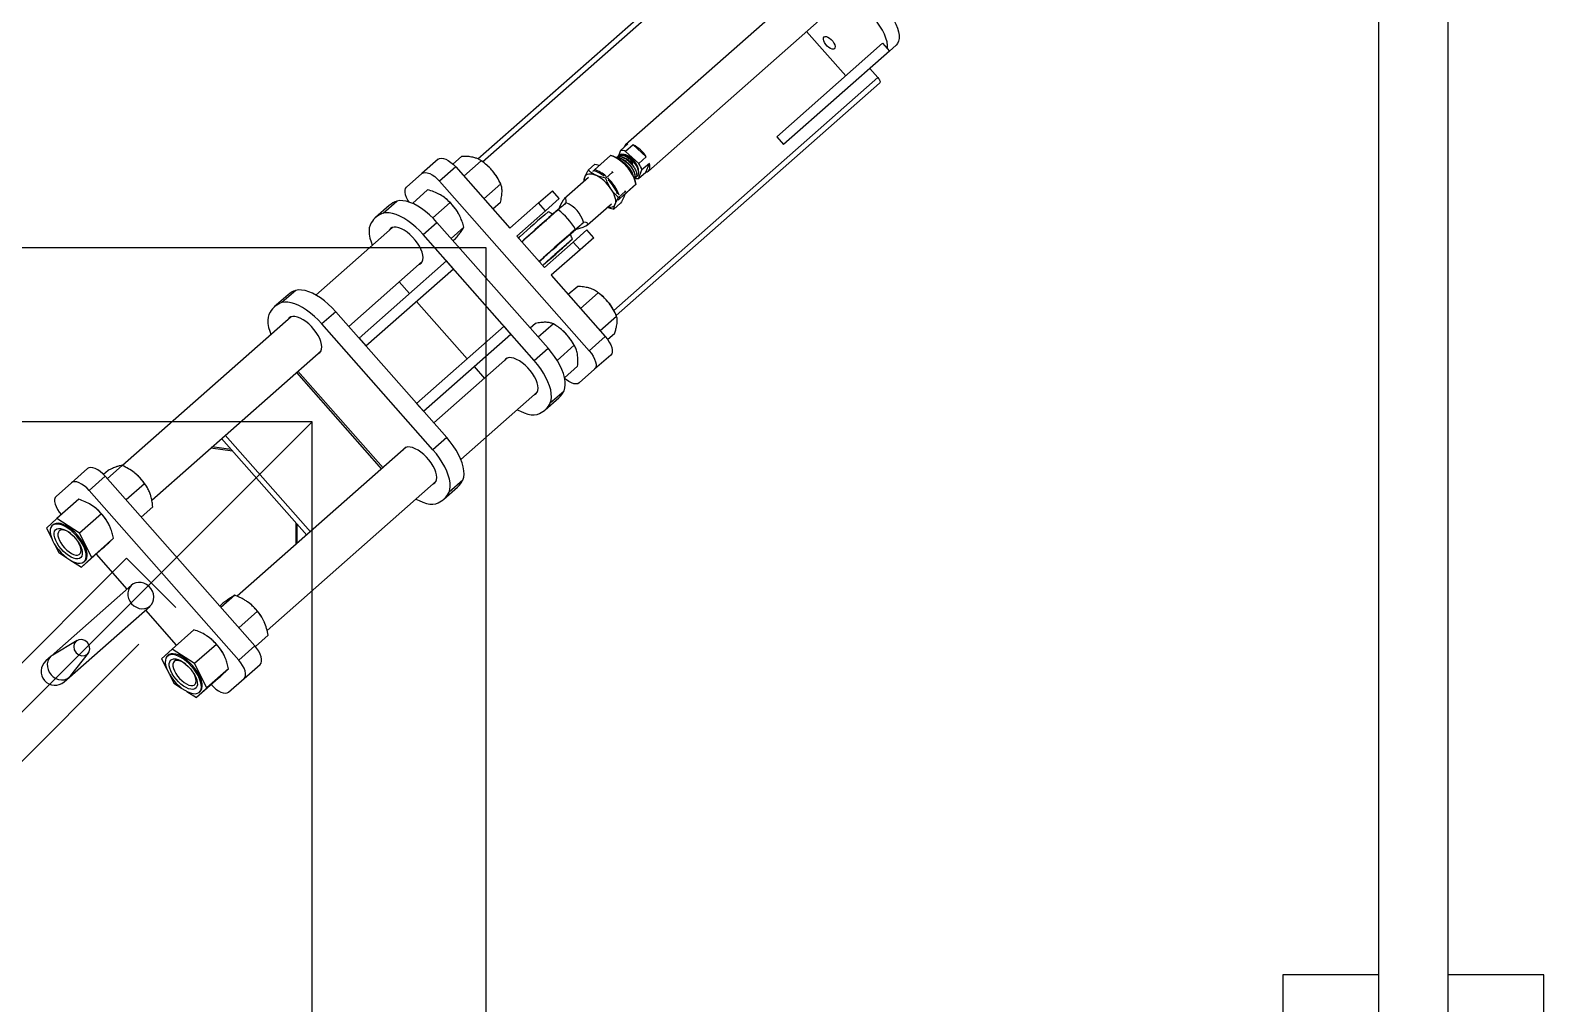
# Model space of a CAD drawing. Header units: millimetres. Extents: x 163705 to 1616509, y 81827 to 302547.
# Drawn here: x 229334 to 230204, y 154248 to 154808 of the extents above; entities that cross this region are included whole.
import ezdxf

# ---------------------------------------------------------------- set-up
doc = ezdxf.new("R2010")
doc.units = ezdxf.units.MM
doc.header["$LTSCALE"] = 10
doc.linetypes.add('ACAD_ISO02W100', pattern=[15, 12, -3])
doc.layers.add('1-虚线', color=8, linetype='ACAD_ISO02W100', lineweight=0)

# ---------------------------------------------------------------- blocks, each defined once
blk = doc.blocks.new('A$C82a19015')
blk.add_lwpolyline([(80, 55), (80, 0), (0, 0), (0, 150), (80, 150), (80, 95)])
blk.add_lwpolyline([(20, 95), (1020, 95), (1020, 55), (20, 55)], close=True)
blk = doc.blocks.new('G$C2612153E')
blk.add_line((1827.78, 2507.92), (3627.78, 707.92))
at = {"lineweight": 25}
for p, q in [((3493.06, 857.93), (3490.32, 861.03)), ((3533.89, 811.63), (3493.06, 857.93)), ((3502.14, 843), (3493.73, 857.02)), ((3552.64, 853.51), (3549.75, 849.05)), ((3557.36, 855.88), (3552.64, 853.51)), ((3566.61, 860.52), (3560.71, 857.56)), ((3563.8, 841.58), (3572.19, 854.56)), ((3572.19, 854.56), (3566.61, 860.52)), ((3568.6, 856.71), (3568.14, 857.24)), ((3583.25, 842.02), (3572.19, 854.56)), ((3592.71, 846.24), (3584.91, 855.08)), ((3478.32, 850.45), (3481.06, 847.35)), ((3481.06, 847.35), (3521.89, 801.05)), ((3481.88, 846.57), (3494.74, 836.47)), ((3547.87, 846.15), (3544.24, 840.54)), ((3592.71, 846.24), (3600.87, 836.98)), ((3490.82, 750.1), (3588.32, 836.09)), ((3544.24, 840.54), (3549.82, 834.57)), ((3555.3, 828), (3544.24, 840.54)), ((3547.36, 838.92), (3547.83, 838.39)), ((3549.82, 834.57), (3563.8, 841.58)), ((3574.86, 829.04), (3563.8, 841.58)), ((3588.32, 836.09), (3596.49, 826.83)), ((3498.99, 740.84), (3596.49, 826.83)), ((3551.7, 832.08), (3531.54, 814.3)), ((3560.88, 822.03), (3549.82, 834.57)), ((3578.64, 832.96), (3578.69, 833.02)), ((3599.76, 825.16), (3597.47, 827.75)), ((3570.1, 825.44), (3570.14, 825.46)), ((3602.66, 817.02), (3595.09, 825.59)), ((3592.18, 804.18), (3582.83, 814.78)), ((3688.08, 719.95), (3602.59, 816.89)), ((3519.54, 803.71), (3499.39, 785.94)), ((3578.81, 799.48), (3572.98, 806.09)), ((3589.87, 802.61), (3590.14, 802.77)), ((3491.6, 794.38), (3485.7, 791.42)), ((3497.19, 788.42), (3491.6, 794.38)), ((3582.78, 800.05), (3668.58, 702.75)), ((3477.63, 787.36), (3474.74, 782.89)), ((3482.35, 789.73), (3477.63, 787.36)), ((3488.81, 775.45), (3497.19, 788.42)), ((3493.6, 790.57), (3493.14, 791.09)), ((3508.25, 775.88), (3497.19, 788.42)), ((3472.87, 780), (3469.24, 774.39)), ((3469.24, 774.39), (3474.83, 768.43)), ((3480.3, 761.84), (3469.24, 774.39)), ((3474.83, 768.43), (3488.81, 775.45)), ((3499.87, 762.91), (3488.81, 775.45)), ((3472.36, 772.77), (3472.83, 772.24)), ((3485.89, 755.89), (3474.83, 768.43)), ((3503.64, 766.82), (3503.69, 766.88)), ((3612.71, 766.11), (3611.15, 753.73)), ((3495.1, 759.3), (3495.14, 759.32)), ((3528.09, 752.33), (3521.06, 760.3)), ((3523.52, 759.16), (3521.88, 761.02)), ((3562.66, 710.97), (3618.16, 759.92)), ((3564.54, 708.85), (3620.04, 757.8)), ((3611.88, 754.38), (3613.27, 765.46)), ((3472.41, 755.86), (3480.21, 747.02)), ((3490.82, 750.1), (3498.99, 740.84)), ((3518.86, 739.34), (3509.42, 750.04)), ((3613.08, 653.81), (3527.47, 750.88)), ((3480.21, 747.02), (3488.37, 737.76)), ((3505.05, 733.19), (3498.6, 740.5)), ((3523.65, 744.13), (3523.66, 744.14)), ((3507.86, 733.81), (3593.58, 636.61)), ((3515.03, 736.56), (3515.14, 736.63)), ((3700.73, 721.74), (3693.73, 729.68)), ((3703.23, 717.31), (3696.23, 725.25)), ((3569.68, 717.16), (3557.21, 717.16)), ((3557.77, 716.52), (3568.95, 716.52)), ((3656.09, 716.92), (3600.59, 667.97)), ((3656.87, 716.04), (3601.37, 667.09)), ((3739.41, 661.75), (3700.57, 705.78)), ((3611.64, 638.43), (3684.01, 702.26)), ((3691.01, 694.33), (3684.01, 702.26)), ((3618.64, 630.5), (3691.01, 694.33)), ((3675.83, 680.93), (3671.33, 676.96)), ((3720.16, 630.66), (3675.83, 680.93)), ((3682.58, 686.88), (3719.91, 644.55)), ((3671.33, 676.96), (3715.66, 626.69)), ((3752.06, 663.53), (3745.06, 671.47)), ((3747.57, 667.05), (3754.57, 659.11)), ((3708.2, 657.83), (3701.45, 651.88)), ((3762.59, 653.6), (3770.39, 644.76)), ((3638.33, 647.86), (3633.83, 643.89)), ((3633.83, 643.89), (3678.16, 593.62)), ((3682.66, 597.59), (3638.33, 647.86)), ((3662.97, 580.23), (3735.35, 644.06)), ((3696.95, 647.91), (3663.95, 618.8)), ((3735.35, 644.06), (3742.35, 636.12)), ((3761.02, 641.5), (3753.27, 650.29)), ((3778.56, 635.5), (3770.39, 644.76)), ((3618.64, 630.5), (3611.64, 638.43)), ((3664.41, 595.6), (3627.08, 637.94)), ((3669.97, 572.29), (3742.35, 636.12)), ((3753.68, 628.63), (3744.93, 638.56)), ((3583.23, 632.22), (3590.23, 624.29)), ((3594.3, 621.25), (3587.3, 629.18)), ((3766.01, 634.61), (3668.51, 548.63)), ((3715.66, 626.69), (3720.16, 630.66)), ((3732.9, 625.56), (3731.79, 626.81)), ((3739.62, 620.66), (3733.14, 628)), ((3756.32, 631.49), (3756.43, 631.63)), ((3774.17, 625.35), (3766.01, 634.61)), ((3780.2, 621.99), (3775.82, 626.97)), ((3606.07, 622.44), (3644.91, 578.4)), ((3774.17, 625.35), (3738.92, 594.27)), ((3747.82, 623.99), (3747.82, 623.99)), ((3777.71, 610.64), (3768.87, 620.67)), ((3659.45, 614.84), (3652.7, 608.88)), ((3764.48, 599.5), (3755.89, 609.23)), ((3776.33, 608.8), (3776.7, 609.28)), ((3777.13, 609.9), (3911.03, 458.07)), ((3778.77, 612.59), (3912.35, 461.12)), ((3753.73, 599.7), (3749.95, 603.99)), ((3767.52, 601.12), (3767.83, 601.3)), ((3678.16, 593.62), (3682.66, 597.59)), ((3753.51, 577.73), (3738.92, 594.27)), ((3734.42, 590.3), (3716.42, 574.42)), ((3749.01, 573.76), (3734.42, 590.3)), ((3662.97, 580.23), (3669.97, 572.29)), ((3684, 569.23), (3676.35, 577.91)), ((3684.28, 579.45), (3681.57, 582.52)), ((3731.01, 557.89), (3716.42, 574.42)), ((3717.67, 575.52), (3717.54, 575.3)), ((3720.1, 576.9), (3719.72, 577.33)), ((3749.01, 573.76), (3753.51, 577.73)), ((3753.51, 577.73), (3760.5, 569.8)), ((3634.56, 574.02), (3641.56, 566.08)), ((3638.63, 570.98), (3645.63, 563.04)), ((3671.68, 557.18), (3662.95, 567.08)), ((3711.92, 570.45), (3676.67, 539.37)), ((3681.32, 565.34), (3681.46, 565.53)), ((3726.51, 553.92), (3711.92, 570.45)), ((3756, 565.83), (3749.01, 573.76)), ((3756, 565.83), (3760.5, 569.8)), ((3659.64, 555.33), (3653.03, 562.83)), ((3672.13, 557.44), (3672.82, 557.84)), ((3705.56, 555.25), (3700.8, 560.64)), ((3726.51, 553.92), (3731.01, 557.89)), ((3731.01, 557.89), (3738, 549.96)), ((3768.07, 549.13), (3755.89, 562.93)), ((3657.89, 545.55), (3650.09, 554.39)), ((3676.67, 539.37), (3668.51, 548.63)), ((3701.91, 543.41), (3692.88, 553.66)), ((3733.5, 545.99), (3726.51, 553.92)), ((3733.5, 545.99), (3738, 549.96)), ((3738.26, 556.39), (3738.34, 556.46)), ((3742.35, 551.89), (3738.26, 556.4)), ((3740.89, 549.7), (3753.07, 535.9)), ((3775.8, 545.31), (3772.39, 549.18)), ((3666.06, 536.29), (3657.89, 545.55)), ((3688.32, 532.86), (3680, 542.3)), ((3701.33, 542.66), (3701.88, 543.36)), ((3771.75, 546.52), (3772, 546.25)), ((3772.57, 545.61), (3772, 546.25)), ((3780.74, 536.35), (3772.57, 545.61)), ((3775.8, 545.31), (3775.2, 542.63)), ((3678.38, 534.15), (3674.97, 538.02)), ((3688.85, 533.12), (3822.35, 381.75)), ((3691.63, 534.51), (3825.53, 382.67)), ((3692.66, 535.05), (3692.83, 535.16)), ((3753.42, 530.55), (3750, 534.42)), ((3755.54, 531.65), (3755.16, 532.08)), ((3756.07, 531.71), (3755.54, 531.65)), ((3755.54, 531.65), (3756.12, 531)), ((3756.12, 531), (3756.93, 531.15)), ((3756.12, 531), (3764.29, 521.74)), ((3760.02, 527.9), (3756.61, 531.78)), ((3771.22, 535.28), (3767.8, 539.16)), ((3771.22, 535.28), (3770.71, 534.77)), ((3771.57, 535.71), (3771.22, 535.28)), ((3779.71, 532.91), (3779.57, 533.06)), ((3783.68, 530.65), (3780.23, 532.03)), ((3780.99, 531.45), (3780.45, 532.06)), ((3780.73, 536.26), (3780.75, 536.33)), ((3780.75, 536.33), (3780.74, 536.35)), ((3783.68, 530.65), (3787.43, 526.4)), ((3758.59, 528.17), (3757.35, 528.52)), ((3759.33, 527.21), (3758.44, 528.22)), ((3759.9, 526.56), (3759.33, 527.21)), ((3760.02, 527.9), (3759.78, 527.92)), ((3764.29, 521.73), (3759.9, 526.56)), ((3760.73, 528.19), (3760.02, 527.9)), ((3768.01, 521.98), (3768.99, 520.86)), ((3776.17, 520.05), (3783.09, 527.69)), ((3779.25, 526.04), (3778.24, 526.54)), ((3779.92, 515.8), (3786.84, 523.44)), ((3786.84, 523.44), (3783.09, 527.69)), ((3876.2, 426.51), (3786.83, 527.86)), ((3764.29, 521.74), (3764.29, 521.73)), ((3767.47, 520.33), (3771.22, 516.08)), ((3767.47, 520.33), (3772.5, 518.32)), ((3771.22, 516.08), (3776.25, 514.07)), ((3771.83, 514.63), (3861.2, 413.28)), ((3776.25, 514.07), (3772.5, 518.32)), ((3776.17, 520.05), (3779.92, 515.8)), ((3791.53, 440.88), (3787.03, 436.91)), ((3840.74, 376.01), (3787.03, 436.91)), ((3845.24, 379.98), (3791.53, 440.88)), ((3852.03, 423.68), (3826.53, 401.19)), ((3830.78, 387.3), (3825.53, 382.67)), ((3845.24, 379.98), (3840.74, 376.01)), ((3844.08, 372.22), (3840.74, 376.01))]:
    blk.add_line(p, q, dxfattribs=at)
for points in [[(1727.78, 607.92), (3727.78, 607.92), (3727.78, 2607.92), (1727.78, 2607.92)], [(1827.78, 707.92), (3627.78, 707.92), (3627.78, 2507.92), (1827.78, 2507.92)]]:
    blk.add_lwpolyline(points, close=True)
for points in [[(3482.39, 857.93), (3481.21, 856.67), (3480.3, 855.22), (3479.71, 853.65), (3479.46, 852.03), (3479.57, 850.44), (3480.03, 848.96), (3480.81, 847.64), (3481.88, 846.57)], [(3493.73, 857.02), (3492.8, 858.21), (3491.59, 859.16), (3490.17, 859.79), (3488.61, 860.1), (3486.97, 860.06), (3485.34, 859.67), (3483.79, 858.95), (3482.39, 857.93)], [(3546.58, 842.47), (3546.51, 841.14), (3546.74, 839.99), (3547.25, 839.05), (3548.04, 838.34), (3549.07, 837.89), (3550.33, 837.7), (3551.79, 837.77), (3553.39, 838.12), (3555.11, 838.72), (3556.9, 839.57), (3558.71, 840.63), (3560.5, 841.89), (3562.21, 843.31), (3563.81, 844.85), (3565.25, 846.47), (3566.5, 848.14), (3567.52, 849.81), (3568.29, 851.43), (3568.78, 852.96), (3568.99, 854.37), (3568.91, 855.61), (3568.54, 856.66), (3567.89, 857.49), (3566.98, 858.07), (3565.82, 858.4), (3564.46, 858.45), (3562.93, 858.24), (3561.26, 857.77), (3559.5, 857.04), (3557.69, 856.08), (3555.89, 854.92), (3554.13, 853.57), (3552.47, 852.09), (3550.95, 850.5), (3549.6, 848.85), (3548.46, 847.18), (3547.56, 845.53), (3546.93, 843.95), (3546.58, 842.47)], [(3547.83, 838.39), (3548.5, 837.81), (3549.54, 837.36), (3550.8, 837.17), (3552.25, 837.24), (3553.86, 837.59), (3555.58, 838.19), (3557.37, 839.04), (3559.18, 840.1), (3560.96, 841.36), (3562.68, 842.78), (3564.28, 844.32), (3565.72, 845.95), (3566.97, 847.61), (3567.99, 849.28), (3568.76, 850.9), (3569.25, 852.43), (3569.46, 853.84), (3569.38, 855.08), (3569.01, 856.13), (3568.6, 856.71)], [(3549.04, 843.71), (3549.37, 845.03), (3549.99, 846.46), (3550.88, 847.95), (3551.99, 849.44), (3553.31, 850.88), (3554.77, 852.23), (3556.34, 853.44), (3557.96, 854.46), (3559.56, 855.27), (3561.11, 855.83), (3562.54, 856.13), (3563.81, 856.15), (3564.87, 855.9), (3565.69, 855.38), (3566.24, 854.62), (3566.5, 853.63), (3566.46, 852.45), (3566.13, 851.12), (3565.51, 849.69), (3564.62, 848.2), (3563.51, 846.71), (3562.19, 845.27), (3560.73, 843.92), (3559.16, 842.71), (3557.54, 841.69), (3555.94, 840.88), (3554.39, 840.32), (3552.96, 840.02), (3551.69, 840), (3550.63, 840.25), (3549.81, 840.77), (3549.26, 841.54), (3549, 842.53), (3549.04, 843.71)], [(3563.49, 846.67), (3564.27, 847.78), (3565, 849.12), (3565.46, 850.38), (3565.63, 851.52), (3565.5, 852.49), (3565.08, 853.25), (3564.39, 853.76), (3563.45, 854.02), (3562.3, 854), (3561, 853.71), (3559.58, 853.16), (3558.12, 852.38), (3556.67, 851.38), (3555.29, 850.23), (3554.03, 848.95), (3552.96, 847.61), (3552.1, 846.26), (3551.51, 844.96), (3551.19, 843.75)], [(3584.91, 855.08), (3584.16, 855.64), (3583.15, 855.93), (3581.91, 855.93), (3580.51, 855.64), (3578.99, 855.08), (3577.4, 854.26), (3575.82, 853.22), (3574.29, 852)], [(3500.89, 836.96), (3502.1, 838.48), (3502.69, 840.27), (3502.55, 842.06), (3501.72, 843.57), (3500.32, 844.59), (3498.56, 844.94), (3496.71, 844.59), (3495.05, 843.57), (3493.84, 842.06), (3493.26, 840.27), (3493.39, 838.48), (3494.22, 836.96), (3495.62, 835.95), (3497.38, 835.59), (3499.23, 835.95), (3500.89, 836.96)], [(3588.32, 836.09), (3589.73, 837.45), (3590.96, 838.89), (3591.97, 840.36), (3592.71, 841.8), (3593.17, 843.16), (3593.33, 844.38), (3593.17, 845.42), (3592.71, 846.24)], [(3551.19, 843.75), (3551.17, 842.69), (3551.44, 841.82), (3552, 841.18), (3552.82, 840.79), (3553.87, 840.67), (3555.1, 840.82), (3556.47, 841.25), (3557.91, 841.92), (3558.43, 842.21)], [(3596.49, 826.83), (3597.89, 828.19), (3599.12, 829.63), (3600.13, 831.1), (3600.88, 832.54), (3601.34, 833.9), (3601.49, 835.12), (3601.34, 836.16), (3600.87, 836.98)], [(3523.23, 811.63), (3522.04, 810.37), (3521.14, 808.92), (3520.55, 807.35), (3520.3, 805.73), (3520.4, 804.14), (3520.86, 802.66), (3521.65, 801.34), (3522.73, 800.26), (3524.05, 799.47), (3525.54, 798.99), (3527.15, 798.86), (3528.8, 799.08), (3530.4, 799.64), (3531.88, 800.51), (3533.18, 801.65), (3534.23, 803.02), (3534.98, 804.53), (3535.41, 806.14), (3535.48, 807.75), (3535.19, 809.3), (3534.57, 810.71), (3533.63, 811.91), (3532.42, 812.85), (3531.01, 813.49), (3529.44, 813.8), (3527.81, 813.76), (3526.18, 813.36), (3524.62, 812.65), (3523.23, 811.63)], [(3471.58, 776.32), (3471.51, 774.99), (3471.74, 773.84), (3472.25, 772.9), (3473.04, 772.2), (3474.08, 771.74), (3475.34, 771.55), (3476.79, 771.63), (3478.4, 771.98), (3480.12, 772.58), (3481.91, 773.43), (3483.72, 774.49), (3485.51, 775.75), (3487.22, 777.17), (3488.82, 778.71), (3490.26, 780.34), (3491.5, 782.01), (3492.52, 783.67), (3493.29, 785.29), (3493.78, 786.82), (3493.99, 788.23), (3493.91, 789.47), (3493.54, 790.52), (3492.89, 791.35), (3491.97, 791.93), (3490.82, 792.25), (3489.46, 792.31), (3487.92, 792.1), (3486.25, 791.62), (3484.49, 790.89), (3482.69, 789.93), (3480.88, 788.77), (3479.13, 787.42), (3477.46, 785.94), (3475.94, 784.35), (3474.59, 782.7), (3473.46, 781.03), (3472.56, 779.38), (3471.93, 777.8), (3471.58, 776.32)], [(3472.83, 772.24), (3473.51, 771.67), (3474.54, 771.21), (3475.81, 771.02), (3477.26, 771.1), (3478.87, 771.45), (3480.59, 772.05), (3482.38, 772.9), (3484.19, 773.96), (3485.97, 775.22), (3487.69, 776.64), (3489.28, 778.18), (3490.72, 779.81), (3491.97, 781.48), (3492.99, 783.14), (3493.76, 784.76), (3494.25, 786.3), (3494.46, 787.7), (3494.38, 788.95), (3494, 789.99), (3493.6, 790.57)], [(3474.04, 777.56), (3474.37, 778.88), (3474.99, 780.31), (3475.87, 781.8), (3476.99, 783.29), (3478.3, 784.73), (3479.77, 786.08), (3481.33, 787.29), (3482.95, 788.32), (3484.56, 789.12), (3486.1, 789.69), (3487.54, 789.99), (3488.81, 790.01), (3489.87, 789.76), (3490.69, 789.24), (3491.24, 788.48), (3491.5, 787.49), (3491.46, 786.31), (3491.13, 784.98), (3490.51, 783.55), (3489.63, 782.07), (3488.51, 780.58), (3487.2, 779.13), (3485.73, 777.78), (3484.17, 776.58), (3482.55, 775.55), (3480.94, 774.74), (3479.4, 774.18), (3477.96, 773.88), (3476.69, 773.86), (3475.63, 774.11), (3474.81, 774.62), (3474.26, 775.39), (3474, 776.38), (3474.04, 777.56)], [(3488.49, 780.53), (3489.27, 781.64), (3490, 782.98), (3490.46, 784.24), (3490.63, 785.38), (3490.5, 786.35), (3490.08, 787.11), (3489.39, 787.62), (3488.45, 787.88), (3487.3, 787.86), (3485.99, 787.57), (3484.58, 787.02), (3483.12, 786.23), (3481.67, 785.24), (3480.28, 784.08), (3479.03, 782.8), (3477.95, 781.46), (3477.1, 780.11), (3476.5, 778.81), (3476.19, 777.6)], [(3476.19, 777.6), (3476.17, 776.54), (3476.44, 775.67), (3477, 775.03), (3477.82, 774.65), (3478.87, 774.53), (3480.11, 774.68), (3481.47, 775.1), (3482.92, 775.78), (3483.43, 776.07)], [(3476.79, 766.01), (3475.39, 764.65), (3474.16, 763.21), (3473.15, 761.74), (3472.4, 760.3), (3471.94, 758.94), (3471.79, 757.72), (3471.95, 756.68), (3472.41, 755.86)], [(3480.21, 747.02), (3480.96, 746.46), (3481.97, 746.17), (3483.2, 746.17), (3484.61, 746.46), (3486.13, 747.02), (3487.72, 747.84), (3489.3, 748.88), (3490.82, 750.1)], [(3488.37, 737.76), (3489.13, 737.2), (3490.14, 736.91), (3491.37, 736.91), (3492.77, 737.2), (3494.3, 737.76), (3495.88, 738.58), (3497.47, 739.62), (3498.99, 740.84)], [(3690.82, 732.09), (3689.49, 732.79), (3687.92, 733.22), (3686.13, 733.39), (3684.16, 733.27), (3682.02, 732.89), (3679.74, 732.23), (3677.87, 731.53)], [(3684.01, 702.26), (3686.24, 704.35), (3688.32, 706.53), (3690.22, 708.79), (3691.91, 711.08), (3693.37, 713.36), (3694.57, 715.62), (3695.49, 717.81), (3696.13, 719.89), (3696.47, 721.85), (3696.5, 723.64), (3696.23, 725.25)], [(3667.59, 703.5), (3668.41, 702.84), (3669.47, 702.45), (3670.76, 702.32), (3672.23, 702.47), (3673.84, 702.88), (3675.55, 703.54), (3677.32, 704.45), (3679.1, 705.57), (3680.83, 706.87), (3682.47, 708.31), (3683.97, 709.87), (3685.31, 711.49), (3686.42, 713.13), (3687.3, 714.75), (3687.91, 716.3), (3688.24, 717.74), (3688.27, 719.03), (3688.01, 720.13), (3687.47, 721.02), (3686.65, 721.67), (3686.48, 721.76)], [(3691.01, 694.33), (3693.24, 696.41), (3695.32, 698.6), (3697.22, 700.85), (3698.91, 703.14), (3700.37, 705.43), (3701.57, 707.68), (3702.49, 709.87), (3703.13, 711.96), (3703.47, 713.91), (3703.5, 715.71), (3703.23, 717.31)], [(3666.98, 704.57), (3667.05, 704.39), (3667.59, 703.5)], [(3742.15, 673.88), (3740.82, 674.58), (3739.26, 675.02), (3737.47, 675.18), (3735.49, 675.07), (3733.35, 674.68), (3731.08, 674.03), (3729.2, 673.32)], [(3718.93, 645.29), (3719.74, 644.64), (3720.81, 644.24), (3722.09, 644.12), (3723.56, 644.26), (3725.17, 644.67), (3726.89, 645.34), (3728.66, 646.24), (3730.43, 647.36), (3732.16, 648.66), (3733.8, 650.11), (3735.31, 651.66), (3736.64, 653.28), (3737.76, 654.92), (3738.63, 656.54), (3739.24, 658.09), (3739.57, 659.53), (3739.6, 660.82), (3739.35, 661.93), (3738.8, 662.82), (3737.99, 663.47), (3737.81, 663.56)], [(3735.35, 644.06), (3737.58, 646.14), (3739.66, 648.33), (3741.56, 650.58), (3743.25, 652.87), (3744.7, 655.16), (3745.9, 657.41), (3746.82, 659.6), (3747.46, 661.69), (3747.8, 663.64), (3747.83, 665.44), (3747.57, 667.05)], [(3591.98, 638.42), (3592.05, 638.24), (3592.59, 637.35), (3593.41, 636.7), (3594.47, 636.31), (3595.76, 636.18), (3597.23, 636.32), (3598.84, 636.73), (3600.55, 637.4), (3602.32, 638.31), (3604.1, 639.42), (3605.83, 640.72), (3607.47, 642.17), (3608.97, 643.73), (3610.31, 645.35), (3611.42, 646.99), (3612.3, 648.6), (3612.91, 650.15), (3613.24, 651.59), (3613.27, 652.88), (3613.01, 653.99), (3612.47, 654.88)], [(3612.47, 654.88), (3611.65, 655.53), (3611.48, 655.62)], [(3742.35, 636.12), (3744.58, 638.2), (3746.66, 640.39), (3748.56, 642.64), (3750.25, 644.93), (3751.7, 647.22), (3752.9, 649.48), (3753.82, 651.66), (3754.46, 653.75), (3754.8, 655.71), (3754.83, 657.5), (3754.57, 659.11)], [(3753.97, 652.08), (3755.08, 652.79), (3756.67, 653.6), (3758.19, 654.16), (3759.6, 654.45), (3760.83, 654.45), (3761.84, 654.16), (3762.59, 653.6)], [(3583.37, 648.19), (3582.44, 646.42), (3581.5, 644.24), (3580.85, 642.17), (3580.49, 640.22), (3580.43, 638.43), (3580.67, 636.81), (3581.2, 635.41)], [(3718.31, 646.36), (3718.38, 646.18), (3718.93, 645.29)], [(3770.39, 644.76), (3770.85, 643.95), (3771.01, 642.91), (3770.86, 641.68), (3770.4, 640.33), (3769.65, 638.88), (3768.64, 637.41), (3767.41, 635.97), (3766.01, 634.61)], [(3587.3, 629.18), (3588.86, 628.72), (3590.65, 628.53), (3592.63, 628.62), (3594.78, 628.99), (3597.07, 629.63), (3599.45, 630.54), (3601.91, 631.7), (3604.39, 633.09), (3606.86, 634.69), (3609.29, 636.48), (3611.64, 638.43)], [(3778.56, 635.5), (3779.02, 634.69), (3779.18, 633.65), (3779.02, 632.42), (3778.56, 631.07), (3777.82, 629.62), (3776.81, 628.15), (3775.58, 626.71), (3774.17, 625.35)], [(3594.3, 621.25), (3595.86, 620.78), (3597.65, 620.59), (3599.63, 620.68), (3601.78, 621.05), (3604.07, 621.7), (3606.45, 622.6), (3608.91, 623.76), (3611.39, 625.15), (3613.86, 626.75), (3616.29, 628.54), (3618.64, 630.5)], [(3643.31, 580.22), (3643.38, 580.04), (3643.93, 579.14), (3644.74, 578.49), (3645.81, 578.1), (3647.09, 577.97), (3648.56, 578.12), (3650.17, 578.53), (3651.89, 579.19), (3653.66, 580.1), (3655.43, 581.22), (3657.16, 582.52), (3658.8, 583.96), (3660.31, 585.52), (3661.64, 587.14), (3662.76, 588.78), (3663.63, 590.4), (3664.24, 591.95), (3664.57, 593.39), (3664.6, 594.68), (3664.35, 595.78), (3663.8, 596.67)], [(3663.8, 596.67), (3662.99, 597.32), (3662.81, 597.41)], [(3634.7, 589.98), (3633.77, 588.21), (3632.84, 586.04), (3632.19, 583.96), (3631.83, 582.01), (3631.76, 580.22), (3632, 578.61), (3632.53, 577.2)], [(3638.63, 570.98), (3640.2, 570.51), (3641.98, 570.32), (3643.96, 570.41), (3646.11, 570.78), (3648.4, 571.43), (3650.79, 572.33), (3653.24, 573.49), (3655.72, 574.88), (3658.2, 576.48), (3660.62, 578.28), (3662.97, 580.23)], [(3718.47, 574.37), (3719.23, 573.53), (3720.17, 572.48), (3721.27, 571.25), (3722.5, 569.88), (3723.81, 568.4), (3725.17, 566.88), (3726.52, 565.35), (3727.83, 563.87), (3729.06, 562.48), (3730.15, 561.24), (3731.09, 560.17), (3731.83, 559.32), (3732.36, 558.7), (3732.66, 558.35), (3732.72, 558.27), (3732.53, 558.46), (3732.1, 558.92), (3731.45, 559.64), (3730.6, 560.58), (3729.57, 561.73), (3728.4, 563.04), (3727.13, 564.47), (3725.79, 565.97), (3724.43, 567.51), (3723.09, 569.02), (3721.82, 570.45), (3720.66, 571.78), (3719.63, 572.94), (3718.79, 573.9), (3718.15, 574.64), (3717.74, 575.13), (3717.56, 575.34), (3717.63, 575.29), (3717.93, 574.96), (3718.47, 574.37)], [(3719.75, 577.36), (3720.81, 576.17), (3722.17, 574.66), (3723.63, 573.02), (3725.17, 571.29), (3726.76, 569.5), (3728.36, 567.7), (3729.93, 565.92), (3731.45, 564.2), (3732.89, 562.58), (3734.2, 561.09), (3735.37, 559.76), (3736.36, 558.62), (3737.16, 557.7), (3737.75, 557.01), (3738.12, 556.58), (3738.26, 556.4), (3738.17, 556.48), (3737.84, 556.83), (3737.29, 557.43), (3736.53, 558.27), (3735.57, 559.33), (3735.52, 559.39)], [(3645.63, 563.04), (3647.2, 562.57), (3648.98, 562.38), (3650.96, 562.47), (3653.11, 562.85), (3655.4, 563.49), (3657.79, 564.4), (3660.24, 565.55), (3662.72, 566.94), (3665.2, 568.55), (3667.62, 570.34), (3669.97, 572.29)], [(3730.1, 561.19), (3730.55, 560.69), (3730.76, 560.47), (3730.73, 560.52), (3730.46, 560.84), (3729.95, 561.43), (3729.23, 562.25), (3728.34, 563.27), (3727.3, 564.45), (3726.17, 565.72), (3724.99, 567.05), (3723.82, 568.37), (3722.71, 569.61), (3721.71, 570.74), (3720.85, 571.69), (3720.18, 572.43), (3719.73, 572.92), (3719.51, 573.15), (3719.54, 573.1), (3719.82, 572.78), (3720.33, 572.19), (3721.05, 571.37), (3721.94, 570.35), (3722.98, 569.17), (3724.11, 567.89), (3725.29, 566.57), (3726.46, 565.25), (3727.57, 564), (3728.57, 562.88), (3729.43, 561.93), (3730.1, 561.19)], [(3650.09, 554.39), (3649.63, 555.2), (3649.47, 556.24), (3649.63, 557.47), (3650.09, 558.82), (3650.83, 560.27), (3651.84, 561.74), (3652.68, 562.75)], [(3668.51, 548.63), (3666.98, 547.4), (3665.4, 546.36), (3663.82, 545.55), (3662.29, 544.99), (3660.89, 544.7), (3659.65, 544.7), (3658.64, 544.99), (3657.89, 545.55)], [(3768.46, 551.21), (3769.14, 550.84), (3769.67, 550.33), (3770.05, 549.68), (3770.26, 548.9), (3770.31, 548.02), (3770.19, 547.05), (3769.91, 545.99), (3769.47, 544.88)], [(3676.67, 539.37), (3675.15, 538.14), (3673.57, 537.1), (3671.98, 536.29), (3670.46, 535.72), (3669.05, 535.44), (3667.82, 535.44), (3666.81, 535.72), (3666.06, 536.29)], [(3695.9, 537.25), (3694.34, 536.11), (3692.83, 535.16)], [(3752.68, 533.81), (3752, 534.18), (3751.47, 534.7), (3751.09, 535.35), (3750.87, 536.12), (3750.82, 537), (3750.94, 537.98), (3751, 538.24)], [(3761.58, 536.18), (3760.31, 535.4), (3759.04, 534.74), (3757.79, 534.21), (3756.6, 533.83), (3755.47, 533.59), (3754.43, 533.51), (3753.49, 533.58), (3752.68, 533.81)], [(3764.29, 521.74), (3765.98, 522.13), (3767.8, 522.8), (3769.68, 523.74), (3771.58, 524.92), (3773.42, 526.31), (3775.17, 527.86), (3776.76, 529.53), (3778.15, 531.26), (3779.3, 533.01), (3780.17, 534.72), (3780.74, 536.35)], [(3764.29, 521.73), (3765.83, 521.99), (3767.49, 522.52), (3769.23, 523.3), (3771.01, 524.32), (3772.76, 525.53), (3774.45, 526.91), (3776.01, 528.42), (3777.42, 530.01), (3778.63, 531.65), (3779.6, 533.27), (3780.32, 534.85), (3780.75, 536.33)], [(3768.99, 520.86), (3769.35, 520.55), (3770.18, 520.22), (3771.23, 520.17), (3772.45, 520.4), (3773.8, 520.89), (3775.2, 521.64), (3776.59, 522.59), (3777.91, 523.71), (3779.09, 524.95), (3780.08, 526.24), (3780.83, 527.52), (3781.3, 528.75), (3781.49, 529.85), (3781.37, 530.78), (3780.99, 531.45)], [(3771.82, 520.25), (3771.83, 520.25), (3772.88, 520.34), (3774.06, 520.69), (3775.32, 521.28), (3776.59, 522.09), (3777.81, 523.06), (3778.91, 524.16), (3779.85, 525.32), (3780.58, 526.49), (3781.05, 527.62), (3781.25, 528.57)], [(3771.22, 516.08), (3771.38, 515.38), (3771.7, 514.79), (3772.15, 514.32), (3772.75, 513.99), (3773.47, 513.79), (3774.31, 513.74), (3775.24, 513.84), (3776.25, 514.07)], [(3842.12, 407.71), (3841.86, 408.28), (3841.9, 409.04), (3842.22, 409.94), (3842.82, 410.89), (3843.63, 411.84), (3844.59, 412.68), (3845.62, 413.37), (3846.64, 413.84), (3847.58, 414.05), (3848.34, 413.99), (3848.87, 413.66), (3849.13, 413.09), (3849.09, 412.33), (3848.77, 411.43), (3848.17, 410.47), (3847.36, 409.53), (3846.4, 408.69), (3845.37, 408), (3844.34, 407.53), (3843.41, 407.32), (3842.65, 407.38), (3842.12, 407.71)], [(3841.99, 377.11), (3842.19, 377.1), (3844, 377.11), (3846, 377.44), (3848.14, 378.06), (3850.38, 378.97), (3852.69, 380.14), (3855.01, 381.55), (3857.29, 383.18), (3859.48, 384.99)], [(3825.53, 382.67), (3825.08, 382.3), (3824.6, 381.99), (3824.13, 381.75), (3823.67, 381.58), (3823.25, 381.49), (3822.88, 381.49), (3822.57, 381.58), (3822.35, 381.75)], [(3865.32, 378.38), (3863.12, 376.57), (3860.84, 374.94), (3858.52, 373.52), (3856.22, 372.35), (3853.97, 371.44), (3851.83, 370.82), (3849.83, 370.5), (3848.03, 370.48), (3846.45, 370.77), (3845.12, 371.35), (3844.08, 372.22)]]:
    blk.add_lwpolyline(points, dxfattribs=at)
for centre, radius, start, end in [((3484.32, 855.74), 8, 41.40962, 221.40962), ((3554.86, 851.39), 30.09, 297.28659, 322.22826), ((3574.45, 829.15), 30.69, 300.75413, 320.70117), ((3479.85, 785.25), 30.09, 297.30845, 322.22672), ((3499.65, 762.75), 30.37, 300.67451, 324.11862), ((3684.46, 721.48), 12.36, 17.73987, 59.02334), ((3691.21, 713.42), 12.64, 17.95326, 41.15389), ((3735.79, 663.28), 12.36, 17.73987, 59.02334), ((3742.54, 655.21), 12.64, 17.95326, 41.15389), ((3592.51, 640.4), 12.36, 203.7959, 245.07937), ((3732.23, 650.25), 30.54, 299.85737, 322.09945), ((3599.71, 632.74), 12.7, 221.71727, 244.81407), ((3752.65, 626.9), 29.77, 300.65853, 310.23953), ((3752.47, 627.36), 30.23, 309.93477, 322.11663), ((2822.87, -233.29), 1224.15, 40.79357, 42.10023), ((3714.48, 570.96), 26.25, 41.36575, 44.26626), ((3048.88, -32.53), 924.7, 40.84191, 42.17457), ((3643.85, 582.19), 12.36, 203.7959, 245.07937), ((2845.98, -212.93), 1178.25, 40.76777, 42.12771), ((2999.78, -76.08), 972.24, 40.82265, 42.19247), ((3651.04, 574.53), 12.7, 221.71727, 244.81407), ((3721.49, 586.81), 34.6, 299.07617, 324.11274), ((3657.15, 584.16), 30.62, 300.76675, 314.50975), ((3658.31, 583.18), 29.12, 314.24175, 322.22901), ((3737.2, 569), 17.87, 286.77313, 336.41578), ((3766.7, 546.24), 5.27, 70.51333, 97.60754), ((3677.1, 561.57), 30.74, 307.70979, 322.0319), ((3749.49, 555.06), 22.43, 302.62856, 332.99487), ((3755.66, 550.92), 17.73, 317.46791, 342.57521), ((3757.1, 550.08), 15.38, 319.65546, 345.60576), ((3749.71, 554.67), 24.65, 289.35518, 317.45357), ((3749.82, 554.39), 23.69, 291.6184, 315.19035), ((3777.61, 530.31), 6.08, 334.48797, 3.22934), ((3772.68, 520.74), 5.22, 162.16355, 184.4758), ((3770.18, 531.58), 18.54, 301.666, 333.95743), ((3784.96, 526.21), 2.47, 4.37883, 78.44042), ((3768.16, 532.28), 14.61, 287.25841, 303.20175)]:
    blk.add_arc(centre, radius, start, end, dxfattribs=at)
for centre, major_axis, ratio, start_param, end_param in [((3738.29, 567.77), (-17.85, 5.46), 0.132278, 2.637643, 4.056715), ((3738.29, 567.77), (-3.24, 18.42), 0.137711, 2.2041, 3.649568), ((3776.56, 524.37), (4.95, 6.48), 0.002387, 4.581581, 5.112192), ((3771.92, 529.64), (-8.63, -0.28), 0.807957, 2.028849, 2.559462)]:
    blk.add_ellipse(centre, major_axis=major_axis, ratio=ratio, start_param=start_param, end_param=end_param, dxfattribs=at)
for points, knots in [([(3579.84, 834.64), (3579.93, 834.8), (3580.68, 835.97), (3581.93, 838.36), (3582.81, 840.79), (3583.25, 842.02)], [0, 0, 0, 0, 0.571148, 4.324462, 8.147196, 8.147196, 8.147196, 8.147196]), ([(3555.3, 828), (3555.97, 827.26), (3557.33, 825.79), (3558.36, 824.68), (3558.87, 824.13)], [0, 0, 0, 0, 2.608591, 5.26501, 5.26501, 5.26501, 5.26501]), ([(3568.65, 824.65), (3569.5, 825.11), (3571.21, 826.05), (3573.23, 827.57), (3574.38, 828.62), (3574.86, 829.04)], [0, 0, 0, 0, 2.813627, 5.665543, 7.627719, 7.627719, 7.627719, 7.627719]), ([(3574.86, 829.04), (3575.76, 829.85), (3577.57, 831.47), (3579.08, 833.58), (3579.84, 834.64)], [0, 0, 0, 0, 3.724888, 7.51807, 7.51807, 7.51807, 7.51807]), ([(3558.87, 824.13), (3558.94, 824.06), (3559.43, 823.53), (3560.21, 822.71), (3560.66, 822.26), (3560.88, 822.03)], [0, 0, 0, 0, 0.203519, 1.54095, 2.903118, 2.903118, 2.903118, 2.903118]), ([(3560.88, 822.03), (3561.87, 822.27), (3563.87, 822.74), (3566.47, 823.63), (3568, 824.35), (3568.65, 824.65)], [0, 0, 0, 0, 2.993758, 6.012899, 8.218912, 8.218912, 8.218912, 8.218912]), ([(3601.99, 820.2), (3601.95, 820.3), (3601.69, 821.04), (3601.03, 822.61), (3600.18, 824.3), (3599.76, 825.16)], [0, 0, 0, 0, 0.381299, 2.887017, 5.43908, 5.43908, 5.43908, 5.43908]), ([(3602.66, 817.02), (3602.64, 817.43), (3602.61, 818.26), (3602.2, 819.55), (3601.99, 820.2)], [0, 0, 0, 0, 1.619017, 3.267718, 3.267718, 3.267718, 3.267718]), ([(3592.18, 804.18), (3593.25, 804.97), (3595.41, 806.58), (3597.27, 808.66), (3598.2, 809.71)], [0, 0, 0, 0, 4.060846, 8.196146, 8.196146, 8.196146, 8.196146]), ([(3598.2, 809.71), (3598.32, 809.86), (3599.26, 811.02), (3600.86, 813.39), (3602.05, 815.8), (3602.66, 817.02)], [0, 0, 0, 0, 0.601261, 4.552462, 8.576742, 8.576742, 8.576742, 8.576742]), ([(3578.81, 799.48), (3579.77, 799.58), (3581.69, 799.78), (3584.19, 800.27), (3585.66, 800.75), (3586.28, 800.94)], [0, 0, 0, 0, 2.778676, 5.580911, 7.628436, 7.628436, 7.628436, 7.628436]), ([(3586.28, 800.94), (3587.09, 801.26), (3588.72, 801.91), (3590.64, 803.05), (3591.74, 803.85), (3592.18, 804.18)], [0, 0, 0, 0, 2.493323, 5.020577, 6.759379, 6.759379, 6.759379, 6.759379]), ([(3504.84, 768.51), (3504.94, 768.66), (3505.68, 769.84), (3506.93, 772.23), (3507.81, 774.66), (3508.25, 775.88)], [0, 0, 0, 0, 0.571009, 4.323406, 8.145207, 8.145207, 8.145207, 8.145207]), ([(3499.87, 762.91), (3500.77, 763.71), (3502.58, 765.34), (3504.08, 767.45), (3504.84, 768.51)], [0, 0, 0, 0, 3.723412, 7.515093, 7.515093, 7.515093, 7.515093]), ([(3480.3, 761.84), (3480.97, 761.11), (3482.33, 759.64), (3483.36, 758.54), (3483.88, 757.98)], [0, 0, 0, 0, 2.608646, 5.26512, 5.26512, 5.26512, 5.26512]), ([(3483.88, 757.98), (3483.94, 757.91), (3484.44, 757.38), (3485.21, 756.57), (3485.66, 756.12), (3485.89, 755.89)], [0, 0, 0, 0, 0.203536, 1.54108, 2.903362, 2.903362, 2.903362, 2.903362]), ([(3485.89, 755.89), (3486.88, 756.12), (3488.88, 756.6), (3491.48, 757.49), (3493.01, 758.21), (3493.66, 758.51)], [0, 0, 0, 0, 2.994446, 6.014282, 8.220802, 8.220802, 8.220802, 8.220802]), ([(3493.66, 758.51), (3494.51, 758.98), (3496.22, 759.91), (3498.24, 761.44), (3499.39, 762.48), (3499.87, 762.91)], [0, 0, 0, 0, 2.814681, 5.667667, 7.630578, 7.630578, 7.630578, 7.630578]), ([(3526.59, 754.86), (3526.53, 754.94), (3526.12, 755.56), (3525.17, 756.91), (3524.07, 758.41), (3523.52, 759.16)], [0, 0, 0, 0, 0.370464, 2.804973, 5.284511, 5.284511, 5.284511, 5.284511]), ([(3524.26, 744.95), (3524.66, 745.55), (3525.62, 746.98), (3526.92, 749.45), (3527.7, 751.36), (3528.09, 752.33)], [0, 0, 0, 0, 2.237685, 5.272044, 8.336923, 8.336923, 8.336923, 8.336923]), ([(3528.09, 752.33), (3527.94, 752.64), (3527.63, 753.26), (3526.94, 754.32), (3526.59, 754.86)], [0, 0, 0, 0, 1.45957, 2.9459, 2.9459, 2.9459, 2.9459]), ([(3518.86, 739.34), (3519.36, 739.76), (3520.59, 740.77), (3522.44, 742.58), (3523.65, 744.16), (3524.26, 744.95)], [0, 0, 0, 0, 2.008616, 4.890922, 7.808236, 7.808236, 7.808236, 7.808236]), ([(3505.05, 733.19), (3506.39, 733.44), (3509.09, 733.95), (3511.51, 734.9), (3512.74, 735.38)], [0, 0, 0, 0, 3.968412, 8.009583, 8.009583, 8.009583, 8.009583]), ([(3512.74, 735.38), (3512.9, 735.46), (3514.13, 736.02), (3516.3, 737.25), (3518, 738.64), (3518.86, 739.34)], [0, 0, 0, 0, 0.513067, 3.884699, 7.318692, 7.318692, 7.318692, 7.318692]), ([(3758.13, 634.18), (3758.22, 634.33), (3758.87, 635.5), (3759.94, 637.87), (3760.66, 640.28), (3761.02, 641.5)], [0, 0, 0, 0, 0.553127, 4.188012, 7.890127, 7.890127, 7.890127, 7.890127]), ([(3747.43, 623.76), (3748.29, 624.29), (3750.01, 625.34), (3752.04, 627.03), (3753.21, 628.17), (3753.68, 628.63)], [0, 0, 0, 0, 2.93194, 5.90378, 7.948466, 7.948466, 7.948466, 7.948466]), ([(3753.68, 628.63), (3754.5, 629.43), (3756.14, 631.04), (3757.47, 633.13), (3758.13, 634.18)], [0, 0, 0, 0, 3.536756, 7.138358, 7.138358, 7.138358, 7.138358]), ([(3732.9, 625.56), (3733.66, 624.92), (3735.2, 623.62), (3736.42, 622.69), (3737.04, 622.23)], [0, 0, 0, 0, 2.635612, 5.319548, 5.319548, 5.319548, 5.319548]), ([(3737.04, 622.23), (3737.12, 622.17), (3737.71, 621.74), (3738.68, 621.1), (3739.3, 620.81), (3739.62, 620.66)], [0, 0, 0, 0, 0.211847, 1.604002, 3.021906, 3.021906, 3.021906, 3.021906]), ([(3739.62, 620.66), (3740.62, 620.96), (3742.62, 621.55), (3745.24, 622.59), (3746.78, 623.41), (3747.43, 623.76)], [0, 0, 0, 0, 3.069251, 6.164526, 8.426167, 8.426167, 8.426167, 8.426167]), ([(3779.74, 615.43), (3779.84, 615.96), (3780.08, 617.21), (3780.24, 619.41), (3780.22, 621.13), (3780.2, 621.99)], [0, 0, 0, 0, 1.769633, 4.169302, 6.593107, 6.593107, 6.593107, 6.593107]), ([(3771.88, 604.18), (3772.03, 604.32), (3773.22, 605.32), (3775.28, 607.4), (3776.9, 609.56), (3777.71, 610.64)], [0, 0, 0, 0, 0.611859, 4.632703, 8.727915, 8.727915, 8.727915, 8.727915]), ([(3777.71, 610.64), (3777.93, 610.99), (3778.47, 611.83), (3779.2, 613.37), (3779.56, 614.74), (3779.74, 615.43)], [0, 0, 0, 0, 1.345523, 3.276309, 5.230547, 5.230547, 5.230547, 5.230547]), ([(3764.48, 599.5), (3765.77, 600.15), (3768.38, 601.48), (3770.71, 603.28), (3771.88, 604.18)], [0, 0, 0, 0, 4.349621, 8.77899, 8.77899, 8.77899, 8.77899]), ([(3753.73, 599.7), (3754.82, 599.43), (3757.03, 598.9), (3758.93, 598.77), (3759.89, 598.71)], [0, 0, 0, 0, 3.094045, 6.244819, 6.244819, 6.244819, 6.244819]), ([(3759.89, 598.71), (3760.01, 598.71), (3760.97, 598.7), (3762.62, 598.86), (3763.85, 599.28), (3764.48, 599.5)], [0, 0, 0, 0, 0.328626, 2.488202, 4.687721, 4.687721, 4.687721, 4.687721]), ([(3749.52, 566.53), (3749.18, 566.93), (3748.48, 567.73), (3747.08, 569.33), (3745.45, 571.19), (3743.63, 573.25), (3741.65, 575.49), (3739.6, 577.8), (3737.51, 580.15), (3735.47, 582.45), (3733.5, 584.65), (3732.03, 586.31), (3731.29, 587.13), (3731.09, 587.35)], [0, 0, 0, 0, 2.641115, 5.358823, 7.999939, 10.717647, 13.358762, 16.07647, 18.717586, 21.435294, 24.076409, 26.794117, 27.81198, 27.81198, 27.81198, 27.81198]), ([(3684.92, 573.45), (3684.93, 573.58), (3684.94, 574.5), (3684.82, 576.42), (3684.46, 578.43), (3684.28, 579.45)], [0, 0, 0, 0, 0.42332, 3.205174, 6.03848, 6.03848, 6.03848, 6.03848]), ([(3719.84, 577.43), (3720.24, 576.99), (3721.18, 575.93), (3722.9, 574), (3724.89, 571.78), (3726.97, 569.44), (3729.04, 567.1), (3731.08, 564.8), (3733, 562.62), (3734.78, 560.6), (3736.24, 558.94), (3737.44, 557.57), (3738.02, 556.91), (3738.31, 556.57)], [0, 0, 0, 0, 1.956213, 4.597311, 7.315001, 9.956098, 12.673788, 15.314886, 18.032575, 20.673673, 23.391363, 25.6037, 27.860369, 27.860369, 27.860369, 27.860369]), ([(3678.62, 562.32), (3679.17, 562.88), (3680.46, 564.2), (3682.27, 566.52), (3683.42, 568.33), (3684, 569.23)], [0, 0, 0, 0, 2.357347, 5.553973, 8.78275, 8.78275, 8.78275, 8.78275]), ([(3684, 569.23), (3684.24, 569.82), (3684.73, 570.99), (3684.86, 572.63), (3684.92, 573.45)], [0, 0, 0, 0, 2.153763, 4.347014, 4.347014, 4.347014, 4.347014]), ([(3746.87, 569.62), (3746.98, 569.78), (3747.58, 570.61), (3748.06, 571.52), (3748.44, 572.26)], [0, 0, 0, 0, 0.595148, 3.077652, 3.077652, 3.077652, 3.077652]), ([(3753.57, 561.85), (3752.97, 562.55), (3751.76, 563.95), (3750.27, 565.67), (3749.52, 566.53)], [0, 0, 0, 0, 3.083683, 6.187569, 6.187569, 6.187569, 6.187569]), ([(3666.44, 555.37), (3666.58, 555.39), (3667.66, 555.56), (3669.52, 556.07), (3670.96, 556.8), (3671.68, 557.18)], [0, 0, 0, 0, 0.390613, 2.957533, 5.57193, 5.57193, 5.57193, 5.57193]), ([(3671.68, 557.18), (3672.31, 557.55), (3673.85, 558.47), (3676.22, 560.12), (3677.82, 561.58), (3678.62, 562.32)], [0, 0, 0, 0, 2.22821, 5.425626, 8.661877, 8.661877, 8.661877, 8.661877]), ([(3732.66, 558.26), (3732.88, 558.34), (3733.85, 558.67), (3734.77, 559.14), (3735.47, 559.5)], [0, 0, 0, 0, 0.712801, 3.073792, 3.073792, 3.073792, 3.073792]), ([(3659.64, 555.33), (3660.84, 555.23), (3663.25, 555.04), (3665.37, 555.26), (3666.44, 555.37)], [0, 0, 0, 0, 3.377568, 6.817063, 6.817063, 6.817063, 6.817063]), ([(3701.91, 543.41), (3702.43, 544.12), (3703.47, 545.56), (3704.17, 547.48), (3704.52, 548.44)], [0, 0, 0, 0, 2.821376, 5.694482, 5.694482, 5.694482, 5.694482]), ([(3704.52, 548.44), (3704.56, 548.58), (3704.88, 549.66), (3705.33, 551.85), (3705.48, 554.11), (3705.56, 555.25)], [0, 0, 0, 0, 0.483875, 3.663672, 6.902281, 6.902281, 6.902281, 6.902281]), ([(3738.31, 556.57), (3739.05, 555.71), (3740.54, 553.99), (3741.75, 552.59), (3742.35, 551.89)], [0, 0, 0, 0, 3.08892, 6.187569, 6.187569, 6.187569, 6.187569]), ([(3768.46, 551.21), (3768.17, 551.32), (3767.08, 551.73), (3766.33, 551.79), (3765.78, 551.83)], [0, 0, 0, 0, 0.741935, 2.761885, 2.761885, 2.761885, 2.761885]), ([(3772.39, 549.18), (3772.01, 549.4), (3770.57, 550.25), (3769.36, 550.8), (3768.46, 551.21)], [0, 0, 0, 0, 1.13998, 4.426223, 4.426223, 4.426223, 4.426223]), ([(3769.47, 544.88), (3769.52, 545), (3769.94, 545.89), (3770.85, 547.43), (3771.87, 548.6), (3772.39, 549.18)], [0, 0, 0, 0, 0.36603, 2.771595, 5.221653, 5.221653, 5.221653, 5.221653]), ([(3695.9, 537.25), (3696.06, 537.38), (3697.27, 538.33), (3699.4, 540.31), (3701.07, 542.37), (3701.91, 543.41)], [0, 0, 0, 0, 0.605054, 4.581181, 8.63085, 8.63085, 8.63085, 8.63085]), ([(3767.8, 539.16), (3768, 540.17), (3768.4, 542.21), (3769.11, 543.99), (3769.47, 544.88)], [0, 0, 0, 0, 2.959473, 5.973208, 5.973208, 5.973208, 5.973208]), ([(3678.38, 534.15), (3679.13, 533.9), (3680.64, 533.38), (3682.57, 532.87), (3683.67, 532.69), (3684.13, 532.62)], [0, 0, 0, 0, 2.172971, 4.364367, 5.965566, 5.965566, 5.965566, 5.965566]), ([(3684.13, 532.62), (3684.73, 532.57), (3685.93, 532.46), (3687.28, 532.6), (3688.02, 532.79), (3688.32, 532.86)], [0, 0, 0, 0, 1.559344, 3.139908, 4.227369, 4.227369, 4.227369, 4.227369]), ([(3688.32, 532.86), (3689.65, 533.47), (3692.32, 534.7), (3694.7, 536.39), (3695.9, 537.25)], [0, 0, 0, 0, 4.347425, 8.774559, 8.774559, 8.774559, 8.774559]), ([(3750.98, 538.26), (3750.86, 537.93), (3750.42, 536.74), (3750.18, 535.39), (3750, 534.42)], [0, 0, 0, 0, 1.125982, 3.972881, 3.972881, 3.972881, 3.972881]), ([(3750, 534.42), (3750.55, 534.38), (3751.3, 534.32), (3752.39, 533.92), (3752.68, 533.81)], [0, 0, 0, 0, 2.01995, 2.761885, 2.761885, 2.761885, 2.761885]), ([(3752.68, 533.81), (3753.58, 533.4), (3754.79, 532.84), (3756.24, 531.99), (3756.61, 531.78)], [0, 0, 0, 0, 3.286243, 4.426223, 4.426223, 4.426223, 4.426223]), ([(3756.61, 531.78), (3757.34, 532.57), (3758.82, 534.18), (3760.66, 535.51), (3761.58, 536.18)], [0, 0, 0, 0, 3.297811, 6.656086, 6.656086, 6.656086, 6.656086]), ([(3761.58, 536.18), (3761.71, 536.26), (3762.72, 536.92), (3764.75, 538.01), (3766.78, 538.77), (3767.8, 539.16)], [0, 0, 0, 0, 0.484837, 3.671201, 6.9165, 6.9165, 6.9165, 6.9165]), ([(3767.61, 522.59), (3767.79, 522.47), (3768.24, 522.17), (3769.35, 522.15), (3770.78, 522.47), (3772.37, 523.18), (3774.01, 524.21), (3775.59, 525.52), (3776.8, 526.79), (3777.83, 528.11), (3778.67, 529.48), (3779.25, 530.98), (3779.46, 532.07), (3779.34, 532.54), (3779.31, 532.66)], [0, 0, 0, 0, 1.158555, 2.794982, 4.447438, 6.064362, 7.697677, 9.350785, 10.970516, 11.876467, 13.526201, 15.169184, 16.780534, 17.319218, 17.319218, 17.319218, 17.319218]), ([(3779.15, 532.55), (3779.19, 532.32), (3779.3, 531.59), (3778.7, 529.93), (3777.46, 527.84), (3775.66, 525.82), (3773.56, 524.1), (3771.38, 522.87), (3769.43, 522.3), (3768.14, 522.25), (3767.77, 522.58), (3767.7, 522.64)], [0, 0, 0, 0, 0.987848, 3.175732, 5.36358, 7.551557, 9.739402, 11.927399, 14.115251, 16.30319, 16.801159, 16.801159, 16.801159, 16.801159]), ([(3779.55, 533.04), (3779.78, 532.68), (3780.25, 531.94), (3780.05, 530.18), (3779.19, 528.15), (3777.69, 526.05), (3775.75, 524.12), (3773.59, 522.57), (3771.46, 521.57), (3769.62, 521.24), (3768.27, 521.53), (3767.92, 522.2), (3767.76, 522.51)], [0, 0, 0, 0, 1.882605, 3.89037, 5.897999, 7.905719, 9.913357, 11.92098, 13.928715, 15.93634, 17.944105, 19.643059, 19.643059, 19.643059, 19.643059]), ([(3778.5, 526.89), (3778.85, 527.42), (3779.55, 528.48), (3780.14, 530), (3780.32, 531.35), (3780.16, 532.34), (3779.79, 532.72), (3779.66, 532.86)], [0, 0, 0, 0, 1.445255, 2.884596, 4.296225, 5.740106, 6.551939, 6.551939, 6.551939, 6.551939]), ([(3780.05, 532.28), (3780.29, 532.11), (3780.9, 531.68), (3781.11, 530.31), (3780.68, 528.44), (3779.87, 526.94), (3779.32, 526.15), (3779.25, 526.04)], [0, 0, 0, 0, 1.18323, 3.027754, 4.872372, 6.716897, 6.988927, 6.988927, 6.988927, 6.988927]), ([(3757.35, 528.52), (3757.04, 528.65), (3755.88, 529.13), (3754.46, 529.95), (3753.42, 530.55)], [0, 0, 0, 0, 1.189248, 4.427028, 4.427028, 4.427028, 4.427028]), ([(3769.09, 523.33), (3769.37, 523.39), (3770.11, 523.53), (3771.5, 524.18), (3773.14, 525.2), (3774.71, 526.51), (3775.93, 527.78), (3776.94, 529.1), (3777.55, 529.99), (3777.76, 530.53), (3777.77, 530.56)], [0, 0, 0, 0, 1.120154, 2.968272, 4.835125, 6.724601, 8.575929, 9.611416, 11.497036, 11.631451, 11.631451, 11.631451, 11.631451]), ([(3772.02, 524.52), (3772.08, 524.55), (3772.21, 524.63), (3772.31, 524.68), (3772.36, 524.71)], [0, 0, 0, 0, 0.1939357, 0.388657, 0.388657, 0.388657, 0.388657]), ([(3776.2, 528.16), (3775.9, 527.79), (3775.24, 526.96), (3773.99, 525.84), (3772.98, 525.05), (3772.44, 524.78), (3772.37, 524.74)], [0, 0, 0, 0, 1.424988, 3.15946, 4.898344, 5.160346, 5.160346, 5.160346, 5.160346]), ([(3772.9, 523.53), (3772.96, 523.56), (3773.09, 523.64), (3773.18, 523.69), (3773.23, 523.72)], [0, 0, 0, 0, 0.1938831, 0.3886571, 0.3886571, 0.3886571, 0.3886571]), ([(3777.05, 527.15), (3776.97, 527.03), (3776.56, 526.46), (3775.6, 525.5), (3774.38, 524.44), (3773.57, 523.95), (3773.24, 523.75)], [0, 0, 0, 0, 0.466664, 2.171684, 3.911861, 5.150817, 5.150817, 5.150817, 5.150817]), ([(3776.2, 528.14), (3776.25, 528.2), (3776.34, 528.32), (3776.41, 528.42), (3776.45, 528.46)], [0, 0, 0, 0, 0.2032636, 0.4060216, 0.4060216, 0.4060216, 0.4060216]), ([(3777.08, 527.15), (3777.12, 527.21), (3777.22, 527.33), (3777.29, 527.42), (3777.33, 527.47)], [0, 0, 0, 0, 0.2032956, 0.4060216, 0.4060216, 0.4060216, 0.4060216])]:
    blk.add_open_spline(points, degree=3, knots=knots, dxfattribs=at)
at = {"layer": '1-虚线'}
blk.add_lwpolyline([(3549.4, 814.59), (3337.26, 1026.73), (3308.97, 998.44), (3521.11, 786.3)], close=True, dxfattribs=at)
at = {"xscale": -1, "rotation": 180}
blk.add_blockref('A$C82a19015', (3230, 150), dxfattribs=at)
blk = doc.blocks.new('A$C790c3438')
at = {"rotation": 90}
blk.add_blockref('G$C2612153E', (-14940.43, 11948.92), dxfattribs=at)

msp = doc.modelspace()

# ---------------------------------------------------------------- block references
msp.add_blockref('A$C790c3438', (245144.313, 139006.156))

doc.saveas('drawing.dxf')
